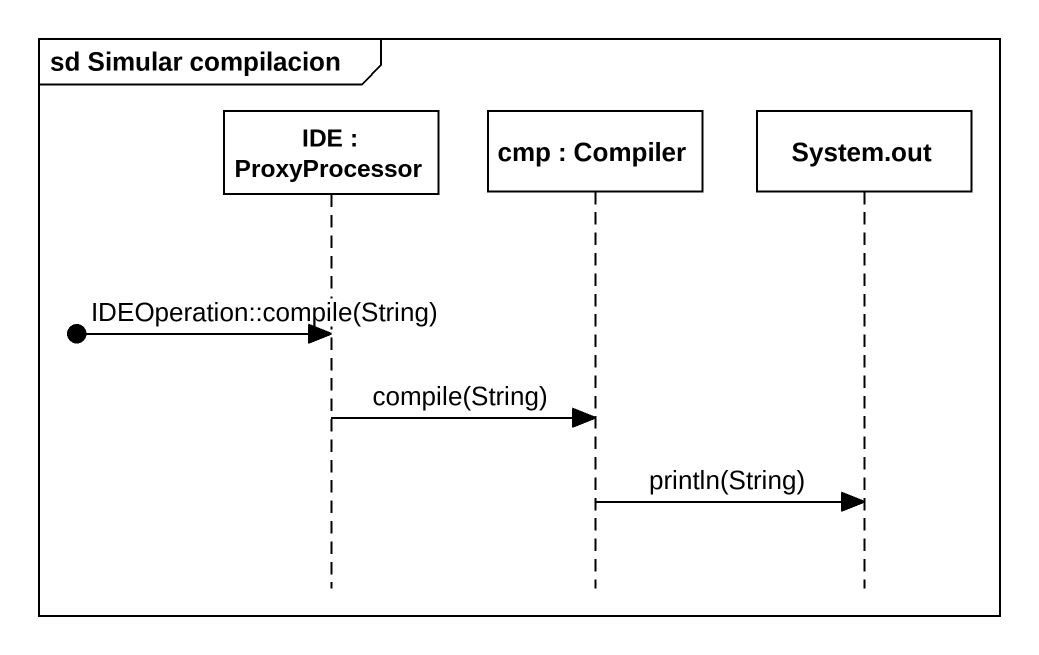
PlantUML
@startuml
mainframe sd Simular compilacion
hide footbox
participant "IDE : ProxyProcessor" as IDE
participant "cmp : Compiler" as cmp
participant "System.out" as System_out

[o-> IDE : IDEOperation::compile(String)
IDE -> cmp : compile(String)
cmp -> System_out : println(String)
@enduml
